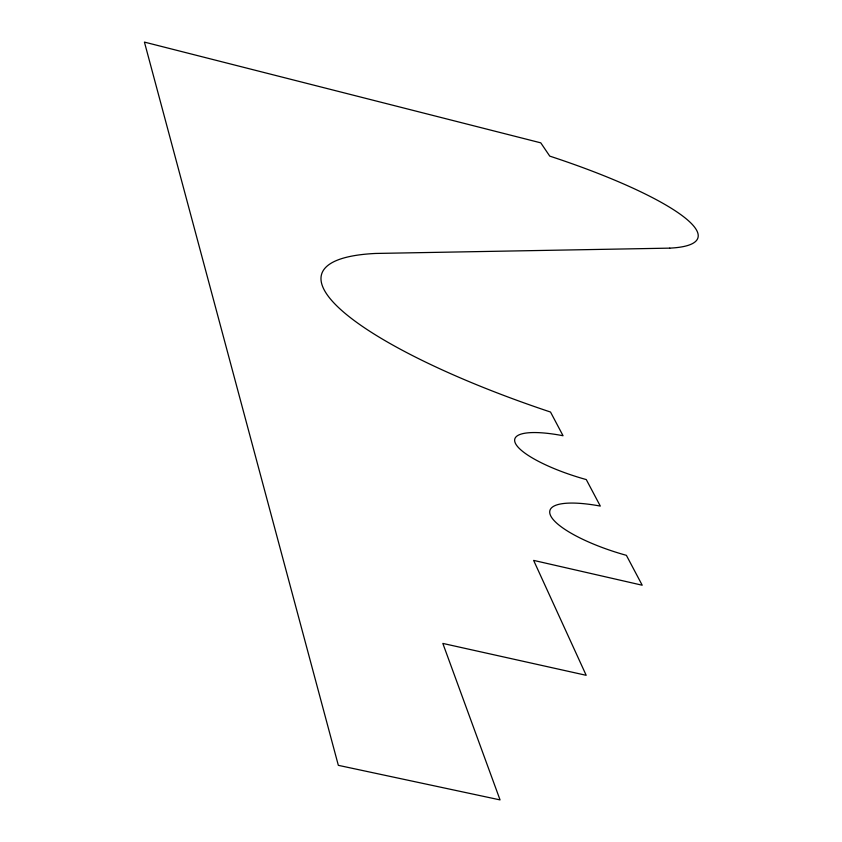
<?xml version="1.0" encoding="UTF-8"?>
<svg xmlns="http://www.w3.org/2000/svg" width="842" height="842" viewBox="0 0 842 842"><rect width="100%" height="100%" fill="white"/><g stroke="black" fill="none" stroke-linecap="round" stroke-linejoin="round"><path stroke-width="1.26" d="M669.769 248.137L375.637 253.453A296.742 66.402 16.8 0 0 550.521 412.043L563.056 435.735A73.328 18.356 16.8 0 0 515.599 443.692A73.328 18.356 16.8 0 0 586.274 479.572L600.314 506.084A77.738 20.608 17.1 0 0 550.878 516.188A77.738 20.608 17.1 0 0 626.385 555.331L642.214 585.222L533.628 560.393L586.19 675.305L442.829 643.425L500.053 799.9L338.337 765.336L144.424 42.1L540.774 142.845L549.752 156.117A198.786 37.343 16.3 0 1 669.769 248.137"/></g></svg>
